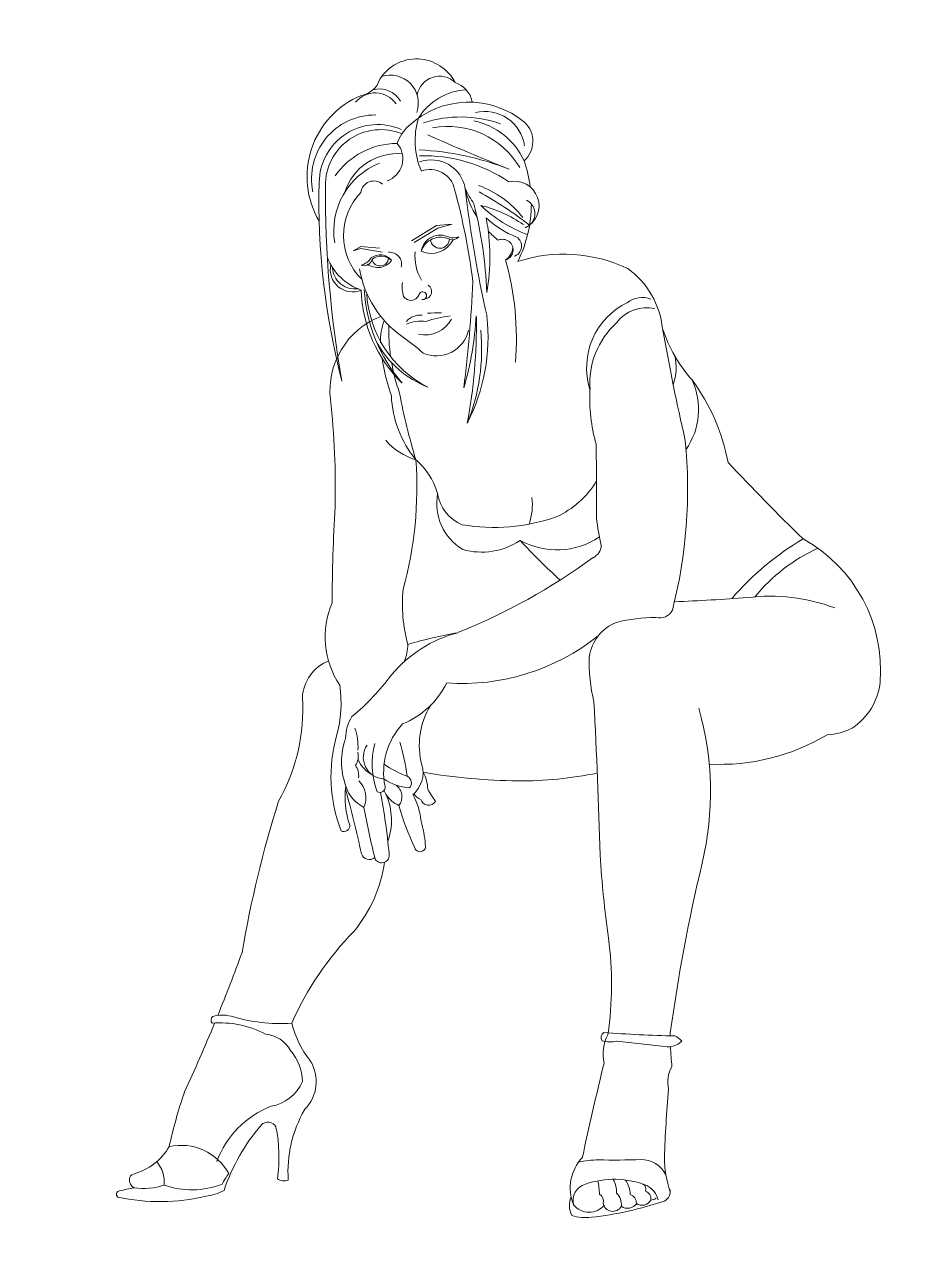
# Model space of a CAD drawing. Header units: metres. Extents: x 57.83 to 58.81, y 28.6 to 29.94.
import ezdxf

# ---------------------------------------------------------------- set-up
doc = ezdxf.new("R2010")
doc.units = ezdxf.units.M
doc.header["$MEASUREMENT"] = 0
doc.layers.add('muebles', color=17, linetype='Continuous', lineweight=0)
doc.layers.add('personas', color=21, linetype='Continuous', lineweight=0)

# ---------------------------------------------------------------- blocks, each defined once
blk = doc.blocks.new('melissa joan hart')
at = {"layer": 'personas'}
for p, q in [((-5.386, 47.682), (-4.462, 48.152)), ((-4.421, 48.055), (-5.299, 47.612)), ((-4.462, 48.152), (-3.904, 48.152)), ((-3.904, 48.152), (-4.421, 48.055)), ((-7.19, 47.629), (-7.476, 47.503)), ((-7.476, 47.503), (-7.19, 47.561)), ((-6.538, 47.515), (-7.19, 47.629)), ((-7.19, 47.561), (-6.458, 47.366))]:
    blk.add_line(p, q, dxfattribs=at)
for centre, radius, start, end in [((-4.801, 52.553), 1.538, 22.578, 142.9166), ((-6.8, 53.792), 0.834, 274.3106, 338.017), ((-5.723, 52.608), 0.987, 335.543, 103.743), ((-3.981, 52.605), 0.806, 41.9031, 164.8211), ((-5.777, 49.998), 3.115, 107.9736, 205.7342), ((-6.307, 52.111), 0.901, 29.8401, 135.9269), ((-6.132, 52.303), 0.835, 23.6891, 102.2268), ((-3.072, 50.723), 2.129, 88.3005, 143.4154), ((-3.739, 52.305), 0.912, 6.8318, 66.8385), ((-3.215, 49.321), 3.097, 45.3925, 128.3251), ((-6.481, 49.982), 2.256, 84.7621, 187.0856), ((-2.181, 50.982), 2.79, 158.7599, 198.1546), ((-3.643, 47.626), 4.297, 66.0248, 103.1076), ((-2.529, 50.625), 1.411, 2.9801, 99.1056), ((-6.406, 49.82), 2.073, 61.2584, 174.5859), ((-6.304, 49.747), 1.956, 62.7927, 176.5622), ((-4.297, 50.609), 1.417, 126.2992, 157.1346), ((-3.999, 48.691), 2.929, 25.4041, 96.0349), ((-3.567, 49.291), 2.551, 20.3182, 73.2006), ((-1.731, 50.914), 0.923, 307.0426, 41.5224), ((-5.832, 48.509), 2.66, 85.0569, 140.6507), ((-6.275, 50.674), 0.829, 284.1789, 35.8104), ((39.507, 132.122), 91.963, 241.41513, 243.36172), ((-5.788, 48.861), 1.948, 80.089, 157.9172), ((-5.129, 45.319), 5.345, 51.1248, 86.9838), ((-6.077, 41.18), 9.764, 63.5295, 82.7256), ((-5.52, 48.043), 2.589, 107.2761, 184.6042), ((-4.55, 49.265), 1.22, 4.6798, 104.9503), ((-5.639, 49.027), 4.609, 2.5528, 14.4462), ((16.716, 47.26), 25.336, 173.7568, 189.8283), ((29.201, 46.439), 37.613, 174.7753, 185.3447), ((-6.574, 49.439), 0.467, 44.0864, 167.7678), ((-4.585, 49.269), 0.878, 6.2258, 106.3594), ((-5.584, 47.894), 2.19, 131.3514, 220.5737), ((-26.828, 45.08), 23.509, 2.4149, 10.5003), ((-0.218, 50.484), 3.311, 199.7635, 210.4539), ((-0.233, 49.784), 3.129, 187.6981, 207.8928), ((40.412, 50.813), 43.77, 181.8962, 187.9047), ((-4.325, 46.245), 3.517, 33.3862, 65.3324), ((-1.652, 48.617), 0.872, 291.4946, 98.115), ((-10.424, 37.858), 13.645, 47.3114, 56.3204), ((-17.795, 46.329), 14.929, 357.3643, 9.5496), ((0.684, 51.806), 4.673, 221.1464, 245.288), ((-4.38, 44.242), 4.747, 50.9443, 71.0053), ((-5.639, 49.027), 4.609, 328.8953, 355.0265), ((-1.486, 48.321), 0.535, 305.7822, 58.3422), ((-9.885, 47.494), 7.244, 345.1901, 6.171), ((-0.218, 50.484), 3.311, 221.8984, 244.0332), ((-4.405, 47.11), 0.69, 58.201, 164.9356), ((-4.407, 47.005), 0.722, 59.5134, 156.8719), ((-4.651, 48.04), 0.861, 240.7894, 328.9335), ((-4.376, 47.669), 0.334, 181.4172, 353.1059), ((-4.376, 47.669), 0.334, 169.0716, 169.2626), ((-3.863, 48.198), 0.532, 250.4661, 287.211), ((-3.914, 47.875), 0.279, 242.9116, 318.2184), ((-0.233, 49.784), 3.129, 219.5258, 228.187), ((-6.509, 47.903), 1.975, 196.6534, 246.3754), ((-7.351, 47.585), 0.626, 281.3795, 321.7737), ((-7.1, 47.222), 0.282, 243.162, 342.5826), ((-6.578, 46.764), 0.517, 32.8536, 122.9329), ((-6.538, 46.725), 0.506, 39.0082, 125.3992), ((-6.54, 47.182), 0.295, 188.5635, 351.9178), ((-6.221, 46.922), 0.422, 340.4793, 90.9391), ((-3.619, 46.988), 1.694, 169.8687, 205.3387), ((-2.197, 47.099), 0.373, 282.0817, 109.2036), ((-2.44, 47.274), 0.628, 300.7746, 347.7745), ((-1.895, 47.204), 0.379, 283.2787, 53.2342), ((-7.551, 46.838), 0.786, 162.7041, 288.5558), ((-7.462, 46.934), 0.786, 177.7159, 273.2348), ((-3.628, 47.153), 3.683, 184.7338, 230.0493), ((-6.603, 47.449), 0.612, 228.1797, 318.4931), ((-12.432, 44.776), 10.497, 350.7955, 10.7548), ((-0.495, 41.452), 5.33, 59.9774, 102.9813), ((-4.547, 45.982), 1.304, 168.6566, 190.779), ((-2.549, 45.827), 4.76, 176.7862, 221.2534), ((-1.598, 45.978), 5.598, 178.8203, 215.9966), ((-3.142, 45.85), 3.978, 178.2037, 238.1555), ((-5.152, 45.713), 0.138, 251.5507, 168.6032), ((-5.089, 45.856), 0.268, 269.2546, 51.4796), ((-51.53, 52.32), 48.594, 348.1516, 352.6113), ((0.194, 43.782), 3.022, 1.3319, 49.1178), ((-5.558, 45.89), 0.309, 209.399, 331.0735), ((-5.882, 42.398), 2.828, 106.6301, 181.5722), ((-4.86, 44.103), 1.916, 153.7868, 177.832), ((-5.361, 44.42), 0.618, 77.9219, 135.6365), ((-1.383, 103.679), 58.709, 266.43138, 266.91646), ((2.51, 44.214), 0.798, 61.8015, 126.1002), ((0.436, 44.064), 6.908, 174.1417, 183.3874), ((-5.403, 43.62), 1.207, 76.2363, 109.4816), ((-5.086, 45.355), 1.039, 251.9958, 327.9058), ((-4.092, 40.796), 4.125, 92.085, 104.3666), ((-14.816, 46.498), 11.614, 339.0329, 351.8469), ((-22.667, 46.168), 19.395, 344.7989, 355.9352), ((-9.706, 44.638), 6.765, 328.2996, 1.3196), ((-26.828, 45.08), 23.509, 359.3007, 359.4418), ((2.977, 42.478), 2.565, 110.9537, 192.8194), ((2.614, 43.289), 1.35, 73.3953, 138.0505), ((-3.641, 45.685), 3.59, 204.9111, 243.5354), ((-9.904, 39.43), 6.269, 42.7916, 51.4059), ((-4.745, 44.709), 1.163, 241.3377, 342.6077), ((-10.174, 44.218), 6.97, 333.2633, 0.9195), ((3.383, 41.888), 2.906, 127.5974, 179.5937), ((0.173, 44.039), 6.95, 180.8575, 181.6), ((0.173, 44.039), 6.95, 183.5001, 194.6958), ((8.332, 45.085), 5.263, 193.5393, 216.5491), ((80.588, 50.937), 77.696, 185.23176, 188.21807), ((0.436, 44.064), 6.908, 185.1688, 187.9347), ((0.436, 44.064), 6.908, 188.7003, 194.4788), ((1.778, 42.58), 1.808, 335.7917, 8.8019), ((-37.854, 41.571), 29.155, 354.0009, 1.4727), ((16.975, 44.802), 23.358, 186.0586, 192.006), ((-2.737, 42.118), 3.815, 177.6243, 214.7492), ((6.272, 41.105), 5.851, 172.1024, 191.1747), ((1.782, 41.096), 2.475, 320.0861, 20.1988), ((-1.879, 38.226), 7.048, 5.7873, 31.9011), ((-5.094, 41.98), 2.18, 215.3757, 249.0965), ((-19.672, 40.121), 13.802, 340.0483, 359.262), ((-7.683, 38.177), 2.53, 11.5701, 45.889), ((-82.481, 45.176), 83.176, 354.60994, 356.41256), ((-13.805, 39.583), 17.497, 341.0091, 0.8136), ((70.719, 90.842), 83.64, 218.3586, 220.95903), ((55.857, 29.397), 65.357, 171.97288, 174.95333), ((-3.361, 38.188), 1.91, 164.915, 234.0692), ((-3.789, 38.783), 1.419, 183.9645, 243.142), ((-2.169, 40.542), 3.214, 289.697, 324.2786), ((-3.934, 38.179), 2.047, 335.7875, 2.6887), ((-2.758, 43.945), 6.642, 255.4203, 284.5797), ((8.408, 37.605), 8.084, 181.7202, 188.7763), ((-3.616, 38.92), 2.437, 249.1887, 299.1577), ((-0.938, 39.028), 2.688, 236.3292, 299.2689), ((12.222, 48.02), 18.459, 217.4682, 223.6586), ((-0.08, 36.442), 0.503, 289.998, 351.9523), ((-11.495, 55.029), 22.305, 287.1881, 301.2963), ((11.953, 26.928), 10.094, 115.8236, 134.6093), ((4.612, 31.591), 5.313, 350.7578, 56.3573), ((-1.513, 34.442), 5.276, 169.4109, 190.798), ((10.137, 29.828), 6.176, 109.7448, 136.1005), ((-6.471, 33.702), 3.128, 152.5072, 208.4947), ((6.724, 130.051), 95.955, 267.67692, 269.22596), ((5.698, 27.623), 6.488, 64.703, 92.385), ((-4.083, 29.169), 4.624, 100.2202, 135.2521), ((-3.244, 16.364), 17.435, 95.4623, 101.4191), ((1.177, 32.139), 1.548, 107.0115, 166.6629), ((1.691, 27.312), 6.381, 86.0281, 98.7203), ((2.31, 34.146), 0.501, 249.394, 329.0914), ((-8.846, 33.738), 2.169, 336.3346, 352.4842), ((-4.256, 39.606), 7.719, 261.2038, 303.887), ((-9.098, 31.679), 1.491, 107.3118, 172.1186), ((-13.602, 37.875), 8.282, 304.7438, 318.8375), ((5.363, 31.791), 5.736, 172.9386, 189.1889), ((-17.163, 32.011), 6.59, 325.7096, 358.8921), ((-13.405, 31.913), 4.195, 339.4104, 4.0606), ((-8.033, 33.562), 3.041, 287.493, 328.5958), ((-7.743, 30.209), 1.428, 142.9022, 175.0832), ((-3.902, 29.638), 2.697, 143.7635, 190.2839), ((-10.58, 30.158), 1.833, 350.9402, 15.6087), ((-5.401, 28.799), 2.534, 132.6786, 186.587), ((-221.505, 37.556), 221.306, 356.86495, 358.26994), ((7.675, 31.148), 2.219, 298.5026, 349.3602), ((-4.514, 28.574), 5.302, 159.4207, 196.4756), ((-6.885, 29.298), 2.504, 155.6307, 195.4495), ((-7.334, 28.253), 10.917, 341.9301, 11.0828), ((-9.346, 29.694), 0.573, 320.9168, 10.1091), ((-7.838, 29.533), 0.765, 140.4605, 262.7444), ((-5.567, 29.115), 2.753, 160.1668, 196.2491), ((-14.581, 28.44), 7.485, 2.7621, 12.1976), ((-9.444, 29.013), 0.63, 348.4128, 30.5342), ((-7.72, 29.888), 1.123, 197.4629, 238.0815), ((-5.502, 32.22), 3.776, 230.8492, 244.8934), ((-7.248, 28.573), 0.269, 314.4487, 57.608), ((-7.532, 28.955), 0.997, 304.6829, 11.6665), ((-7.629, 28.371), 1.211, 355.9375, 25.6431), ((-1.057, 50.356), 22.15, 255.6771, 264.4001), ((4.575, 35.663), 7.385, 262.2787, 296.1475), ((7.921, 31.096), 2.065, 267.4638, 293.1946), ((-6.602, 27.985), 2.773, 166.5386, 195.5591), ((-173.44, 1.325), 166.367, 8.59848, 9.41907), ((-8.12, 28.87), 1.202, 191.4549, 239.9446), ((-9.488, 28.228), 0.863, 332.5231, 39.9757), ((-8.102, 28.495), 0.185, 234.27, 4.083), ((-7.277, 28.547), 0.708, 194.2889, 210.008), ((-6.745, 30.249), 1.894, 231.1097, 260.4336), ((-7.867, 28.14), 0.514, 317.8593, 47.9773), ((-2.024, 42.211), 13.95, 265.0878, 276.7288), ((25.812, 12.992), 40.532, 157.8122, 165.6014), ((-29.41, 25.997), 21.437, 0.3511, 6.1934), ((-10.149, 27.49), 2.366, 336.7079, 17.2991), ((-7.087, 28.605), 0.902, 207.1158, 243.8119), ((-8.988, 27.179), 2.238, 0.0561, 25.3089), ((-6.382, 28.494), 0.635, 211.3019, 240.0647), ((-6.415, 28.005), 0.29, 192.0081, 323.6769), ((-0.873, 30.934), 6.148, 205.5234, 210.2995), ((14.881, 29.954), 23.699, 185.1448, 189.6931), ((2.13, 29.694), 9.801, 191.1687, 200.4331), ((-9.483, 27.245), 0.21, 236.5281, 359.0813), ((-10.153, 26.432), 3.484, 358.6262, 12.4087), ((-8.67, 26.249), 0.278, 190.4812, 309.84), ((-6.859, 26.296), 0.197, 186.9459, 15.6474), ((-13.001, 26.954), 4.971, 315.8323, 346.9926), ((-8.241, 26.092), 0.271, 208.2819, 7.7088), ((35.128, 24.59), 35.668, 178.6138, 183.3578), ((63.562, 5.039), 63.683, 161.85946, 167.36372), ((-2.143, 15.082), 11.13, 130.9351, 151.2905), ((-73.659, 50.945), 66.351, 333.09267, 335.1586), ((-12.499, 21.868), 12.036, 346.6761, 3.016), ((-73.659, 50.945), 66.351, 330.52255, 332.84057), ((-14.574, 20.75), 0.169, 123.2714, 212.6231), ((-14.703, 17.257), 3.402, 57.2049, 90.2439), ((-14.414, 19.793), 1.128, 69.5074, 102.9571), ((-11.83, 26.329), 5.901, 248.2193, 269.279), ((-13.083, 18.973), 1.166, 24.994, 78.9538), ((-8.509, 20.969), 3.438, 189.0349, 213.6717), ((-13.462, 18.425), 1.772, 357.2603, 35.953), ((-12.609, 18.409), 1.4, 310.0871, 27.8198), ((-0.818, 18.996), 0.217, 119.9556, 206.1508), ((0.446, 18.305), 1.463, 147.3926, 188.0174), ((-0.623, 19.897), 1.071, 248.6504, 276.9016), ((6.864, 68.29), 49.721, 260.9851, 263.8941), ((-12.583, -48.011), 67.93, 78.30537, 79.74894), ((12.805, 17.986), 11.425, 175.0587, 175.5713), ((1.275, 18.292), 0.635, 34.0732, 61.7202), ((-13.025, 19.067), 1.519, 275.4872, 331.4215), ((1.358, 19.176), 0.689, 255.5026, 309.9655), ((12.805, 17.986), 11.425, 177.4869, 181.0485), ((0.368, 11.187), 17.75, 156.3931, 162.8089), ((112.88, -20.004), 120.089, 161.49965, 163.13268), ((-11.899, 14.318), 3.382, 106.856, 154.7389), ((2.24, 17.163), 1.056, 144.4462, 189.2552), ((-8.038, 14.816), 4.451, 145.5016, 178.9469), ((-8.33, 11.925), 7.034, 134.7288, 156.5595), ((-13.062, 16.677), 0.328, 25.0274, 131.7326), ((-18.117, 16.192), 5.389, 346.9357, 6.6484), ((41.926, 9.89), 41.343, 170.1061, 173.4769), ((-18.338, 17.662), 2.137, 280.9308, 324.9035), ((-16.34, 14.498), 1.951, 24.408, 97.3482), ((-18.007, 15.279), 1.143, 350.2749, 35.2904), ((-17.785, 15.336), 0.304, 166.9455, 237.3157), ((-17.919, 15.401), 0.163, 94.913, 178.6492), ((-13.109, 13.921), 2.007, 136.4441, 149.0995), ((-18.476, 14.894), 0.119, 86.2242, 230.5183), ((-17.469, 9.349), 5.751, 94.7893, 99.9983), ((-17.426, 17.343), 2.322, 256.9852, 283.5958), ((-15.675, 17.792), 2.963, 246.001, 286.5499), ((-12.608, 15.288), 0.407, 230.3343, 286.9164), ((-0.988, 13.663), 1.58, 131.8296, 197.5978), ((-16.498, 21.471), 6.979, 252.886, 278.6735), ((-15.549, 16.553), 1.983, 272.9835, 292.6872), ((-1.758, 11.462), 3.253, 85.2398, 97.6859), ((1.052, 38.821), 24.25, 263.9878, 267.5257), ((-0.048, 13.63), 0.964, 20.8926, 86.8239), ((4.554, 14.292), 3.715, 175.4591, 194.3733), ((-1.238, 10.832), 3.15, 63.8008, 104.3457), ((-3.768, 13.618), 2.223, 356.7498, 8.9567), ((-1.824, 13.596), 0.887, 352.0977, 24.6064), ((-1.89, 13.284), 0.613, 102.0736, 189.3613), ((-1.429, 13.451), 0.963, 356.5187, 28.6783), ((-0.103, 13.558), 0.205, 332.1895, 51.0779), ((-0.336, 12.955), 0.856, 10.6778, 55.1958), ((-1.884, 13.115), 0.764, 151.913, 202.2944), ((-1.91, 13.599), 0.716, 215.3488, 314.7096), ((-1.714, 13.261), 0.284, 339.5244, 54.5232), ((-1.102, 13.192), 0.348, 185.1115, 326.159), ((-1.35, 13.105), 0.547, 348.8062, 42.3915), ((-0.606, 13.09), 0.333, 352.7348, 65.5589), ((-0.053, 13.335), 0.363, 232.3327, 325.4076), ((-0.032, 13.198), 0.287, 346.0698, 67.3684), ((0.243, 13.556), 0.427, 270.3629, 297.6772), ((0.593, 13.397), 0.363, 290.314, 10.2975), ((-1.984, 14.196), 1.499, 246.1468, 273.2508), ((-2.228, 24.929), 12.233, 271.5369, 283.9378), ((-0.568, 13.286), 0.378, 229.5916, 320.7848)]:
    blk.add_arc(centre, radius, start, end, dxfattribs=at)

msp = doc.modelspace()

# ---------------------------------------------------------------- block references
at = {"layer": 'muebles', "lineweight": 0, "xscale": 0.0305980348542605, "yscale": 0.03059803485426471, "zscale": 0.03059803485426737, "rotation": 4.752446281653873}
msp.add_blockref('melissa joan hart', (58.5356, 28.2627), dxfattribs=at)

doc.saveas('drawing.dxf')
